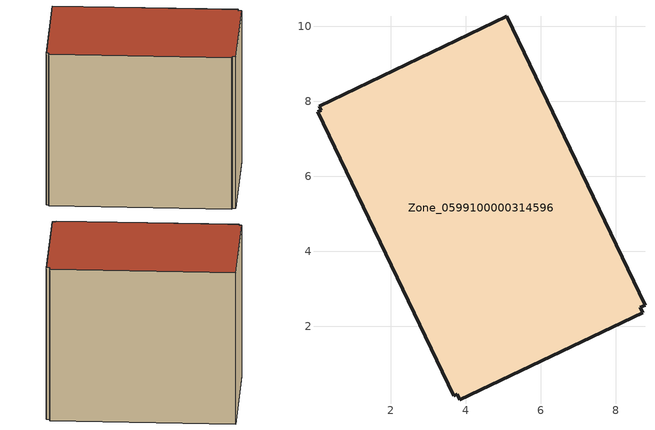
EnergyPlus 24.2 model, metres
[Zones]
Zone_0599100000314596
 floor ground (C_G): 5.1,10.27 8.78,2.57 8.66,2.51 8.73,2.37 3.85,0.05 3.78,0.2 3.68,0.15 0.05,7.72 0.15,7.77 0.1,7.88 z0.57
 wall outside (C_F): 8.78,2.57 5.1,10.27 0.1,7.88 0.15,7.77 0.05,7.72 3.68,0.15 3.78,0.2 3.85,0.05 8.73,2.37 8.66,2.51 8.78,2.57 z0.57:8.1
 roof outside (C_R): 3.85,0.05 8.73,2.37 8.66,2.51 8.78,2.57 5.1,10.27 0.1,7.88 0.15,7.77 0.05,7.72 3.68,0.15 3.78,0.2 z8.1
[BUILDING]
Pand.0599100000314596: North Axis=0; Terrain=City; Loads Convergence Tolerance Value=0.04; Temperature Convergence Tolerance Value=0.4; Solar Distribution=FullExterior; Maximum Number of Warmup Days=25; Minimum Number of Warmup Days=1
[Site:Location]
Rotterdam.The.Hague.AP_ZH_NLD Design_Conditions: Latitude=51.96; Longitude=4.45; Time Zone=1; Elevation=-4.5
[SITE:GROUNDTEMPERATURE:BUILDINGSURFACE]
18, 18, 18, 18, 18, 18, 18, 18, 18, 18, 18, 18
[MATERIAL] Thermal Absorptance=0.9; Solar Absorptance=0.7; Visible Absorptance=0.7
Name | Roughness | Thickness | Conductivity | Density | Specific Heat
G.TC.1975-1991 | MediumSmooth | 0.15 | 0.288461 | 540 | 1210
F.TC.1975-1991 | Rough | 0.3 | 0.230769 | 1920 | 840
R.TC.1975-1991 | MediumRough | 0.2 | 0.153846 | 1500 | 1000
[CONSTRUCTION]
C_G: G.TC.1975-1991
C_F: F.TC.1975-1991
C_R: R.TC.1975-1991
[ZONE]
Zone_0599100000314596: Type=1; Multiplier=1; Ceiling Height=Autocalculate; Volume=Autocalculate; Floor Area=autocalculate; Part of Total Floor Area=Yes
[ZONEINFILTRATION:DESIGNFLOWRATE]
Infil_Zone_0599100000314596: Zone or ZoneList or Space or SpaceList=Zone_0599100000314596; Schedule=AlwaysOn; Design Flow Rate Calculation Method=Flow/Area; Flow Rate per Floor Area=0.003; Constant Term Coefficient=1; Temperature Term Coefficient=0; Velocity Term Coefficient=0; Velocity Squared Term Coefficient=0
[HVACTEMPLATE:ZONE:IDEALLOADSAIRSYSTEM]
Zone_0599100000314596: Maximum Heating Supply Air Temperature=50; Minimum Cooling Supply Air Temperature=13; Maximum Heating Supply Air Humidity Ratio=0.0156; Minimum Cooling Supply Air Humidity Ratio=0.0077; Heating Limit=NoLimit; Cooling Limit=NoLimit; Dehumidification Control Type=ConstantSensibleHeatRatio; Cooling Sensible Heat Ratio=0.7; Dehumidification Setpoint=60; Humidification Control Type=None; Humidification Setpoint=30; Outdoor Air Method=None; Outdoor Air Flow Rate per Person=0.00944; Outdoor Air Flow Rate per Zone Floor Area=0; Outdoor Air Flow Rate per Zone=0; Demand Controlled Ventilation Type=None; Outdoor Air Economizer Type=NoEconomizer; Heat Recovery Type=None; Sensible Heat Recovery Effectiveness=0.7; Latent Heat Recovery Effectiveness=0.65
[ZONECONTROL:THERMOSTAT]
ThermostatControl_Zone_0599100000314596: Zone or ZoneList=Zone_0599100000314596; Control Type Schedule=DualSetpointControlType; Control 1=Thermostat_Zone_0599100000314596; Temperature Difference Between Cutout And Setpoint=0
[THERMOSTATSETPOINT:DUALSETPOINT]
Thermostat_Zone_0599100000314596: Heating Setpoint Temperature Schedule=HeatingSetpoint_Zone_0599100000314596; Cooling Setpoint Temperature Schedule=CoolingSetpoint_Zone_0599100000314596
[SCHEDULE:COMPACT]
HeatingSetpoint_Zone_0599100000314596: Through: 12/31, For: AllDays, Until: 24:00, 21
CoolingSetpoint_Zone_0599100000314596: Through: 12/31, For: AllDays, Until: 24:00, 24
DualSetpointControlType: Through: 12/31, For: AllDays, Until: 24:00, 4
AlwaysOn: Through: 12/31, For: AllDays, Until: 24:00, 1
